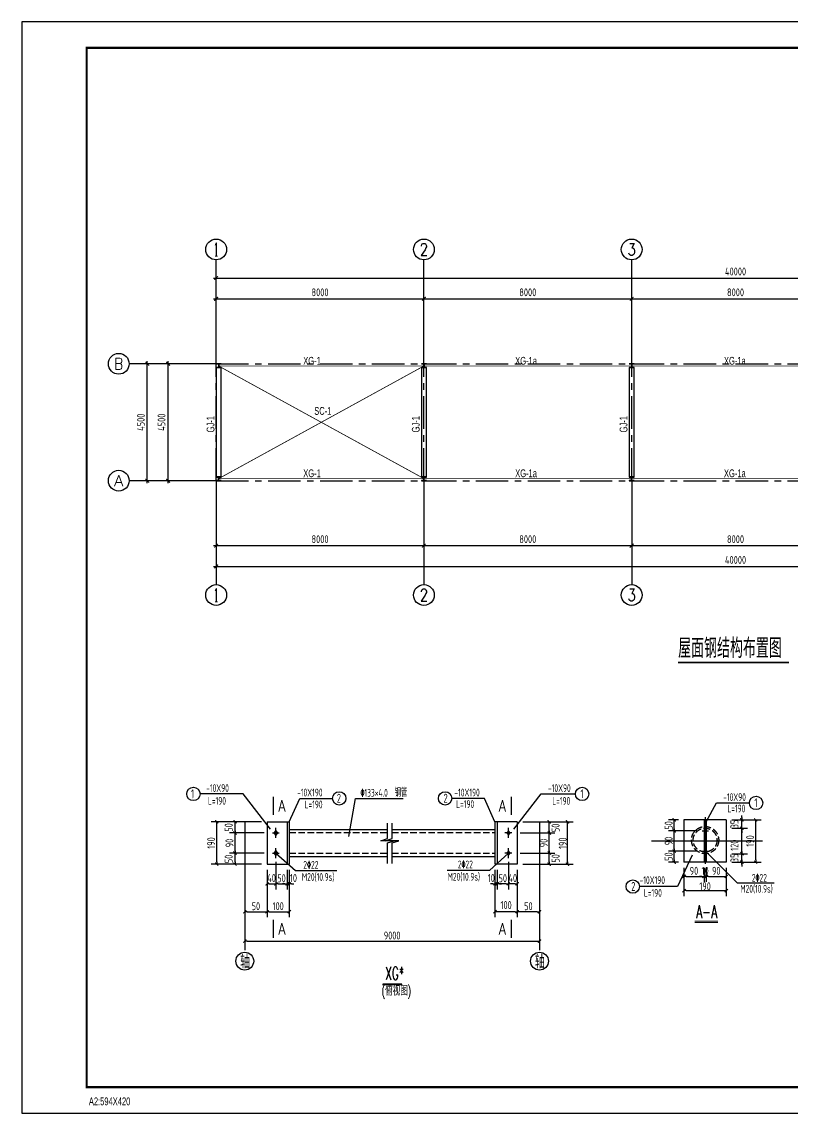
# Model space of a CAD drawing. Extents: x -544850 to 241437, y -10347 to 32059.
# Drawn here: x -105571 to -75907, y -10347 to 31653 of the extents above; entities that cross this region are included whole.
import ezdxf
from ezdxf.enums import TextEntityAlignment as Align

# ---------------------------------------------------------------- set-up
doc = ezdxf.new("R2010")
doc.units = 0
doc.header["$LTSCALE"] = 1000
for name, pattern in [('ACAD_ISO04W100', [30.5, 24, -3, 0.5, -3]), ('CENTER', [2, 1.25, -0.25, 0.25, -0.25]), ('DASH', [0.35, 0.25, -0.1])]:
    doc.linetypes.add(name, pattern=pattern)
doc.layers.get('0').update_dxf_attribs({"linetype": 'CONTINUOUS'})
doc.layers.get('Defpoints').update_dxf_attribs({"linetype": 'CONTINUOUS'})
for name, color, linetype in [('0-xg', 6, 'CONTINUOUS'), ('0-zhu', 2, 'CONTINUOUS'), ('ADIM', 3, 'CONTINUOUS'), ('AXIS', 253, 'CENTER'), ('AXIS_DIM', 3, 'CONTINUOUS'), ('DIM', 3, 'CONTINUOUS'), ('DIM_SYMB', 3, 'CONTINUOUS'), ('PUB_TEXT', 7, 'CONTINUOUS'), ('TEXT', 7, 'CONTINUOUS'), ('THICK', 6, 'CONTINUOUS'), ('THIN', 7, 'CONTINUOUS'), ('图框(锁住)', 7, 'CONTINUOUS'), ('支撑', 2, 'CONTINUOUS'), ('梁__虚线', 4, 'DASH')]:
    doc.layers.add(name, color=color, linetype=linetype)
doc.styles.add('_TCH_AXIS', font='COMPLEX', dxfattribs={"bigfont": 'GBCBIG'})
doc.styles.add('DIM_FONT', font='SIMPLEX', dxfattribs={"width": 0.7, "bigfont": 'GBCBIG'})
doc.styles.add('STYLE1', font='txt.shx', dxfattribs={"width": 0.8, "bigfont": 'hztxt.shx'})
doc.styles.add('TSSD_Dimension', font='tssdeng.shx', dxfattribs={"width": 0.7, "bigfont": 'hztxt.shx'})
doc.styles.add('TSSD_NORM', font='tssdeng.shx', dxfattribs={"bigfont": 'hztxt.shx'})
doc.styles.add('天和', font='天和字符.shx', dxfattribs={"width": 0.7, "bigfont": '天和汉字.shx'})
doc.dimstyles.new('TSSD_100_100', dxfattribs={"dimtxt": 300, "dimasz": 100, "dimexe": 100, "dimexo": 250, "dimgap": 100, "dimtad": 1, "dimdec": 0, "dimzin": 0, "dimdsep": 46, "dimtxsty": 'TSSD_Dimension', "dimblk": 'ARCHTICK', "dimblk1": 'ARCHTICK', "dimblk2": 'ARCHTICK', "dimcen": 0, "dimdle": 100, "dimclrt": 7, "dimadec": 0, "dimazin": 0, "dimtfac": 1, "dimtdec": 0, "dimtix": 1, "dimtmove": 2, "dimatfit": 3, "dimldrblk": 'ARCHTICK', "dimfxl": 0, "dimtolj": 1, "dimtzin": 0, "dimarcsym": 0})

# ---------------------------------------------------------------- blocks, each defined once
blk = doc.blocks.new('_ArchTick')
at = {"color": 0, "linetype": 'ByBlock', "const_width": 0.4}
blk.add_lwpolyline([(-0.71, -0.71), (0.71, 0.71)], dxfattribs=at)
blk = doc.blocks.new('*D40')
at = {"layer": 'AXIS_DIM', "color": 0, "lineweight": -2, "transparency": 16777216}
for p, q in [((-98088, 18743), (-98088, 21893)), ((-58088, 18743), (-58088, 21893)), ((-98188, 21793), (-57988, 21793))]:
    blk.add_line(p, q, dxfattribs=at)
at = {"layer": 'Defpoints', "color": 0, "transparency": 16777216}
for p in [(-58088, 21793), (-98088, 18493), (-58088, 18493)]:
    blk.add_point(p, dxfattribs=at)
at = {"layer": 'AXIS_DIM', "color": 0, "lineweight": -2, "transparency": 16777216, "xscale": 100, "yscale": 100, "zscale": 100, "rotation": 180}
blk.add_blockref('_ArchTick', (-98088, 21793), dxfattribs=at)
at = {"layer": 'AXIS_DIM', "color": 0, "lineweight": -2, "transparency": 16777216, "xscale": 100, "yscale": 100, "zscale": 100}
blk.add_blockref('_ArchTick', (-58088, 21793), dxfattribs=at)
at = {"layer": 'AXIS_DIM', "color": 7, "transparency": 16777216, "insert": (-78088, 22043), "char_height": 300, "attachment_point": 5, "style": 'TSSD_Dimension'}
blk.add_mtext('\\A1;40000', dxfattribs=at)
blk = doc.blocks.new('*D41')
at = {"layer": 'AXIS_DIM', "color": 0, "lineweight": -2, "transparency": 16777216}
for p, q in [((-98088, 18743), (-98088, 21093)), ((-90088, 18743), (-90088, 21093)), ((-98188, 20993), (-89988, 20993))]:
    blk.add_line(p, q, dxfattribs=at)
at = {"layer": 'Defpoints', "color": 0, "transparency": 16777216}
for p in [(-90088, 20993), (-98088, 18493), (-90088, 18493)]:
    blk.add_point(p, dxfattribs=at)
at = {"layer": 'AXIS_DIM', "color": 0, "lineweight": -2, "transparency": 16777216, "xscale": 100, "yscale": 100, "zscale": 100, "rotation": 180}
blk.add_blockref('_ArchTick', (-98088, 20993), dxfattribs=at)
at = {"layer": 'AXIS_DIM', "color": 0, "lineweight": -2, "transparency": 16777216, "xscale": 100, "yscale": 100, "zscale": 100}
blk.add_blockref('_ArchTick', (-90088, 20993), dxfattribs=at)
at = {"layer": 'AXIS_DIM', "color": 7, "transparency": 16777216, "insert": (-94088, 21243), "char_height": 300, "attachment_point": 5, "style": 'TSSD_Dimension'}
blk.add_mtext('\\A1;8000', dxfattribs=at)
blk = doc.blocks.new('*D42')
at = {"layer": 'AXIS_DIM', "color": 0, "lineweight": -2, "transparency": 16777216}
for p, q in [((-90088, 18743), (-90088, 21093)), ((-82088, 18743), (-82088, 21093)), ((-90188, 20993), (-81988, 20993))]:
    blk.add_line(p, q, dxfattribs=at)
at = {"layer": 'Defpoints', "color": 0, "transparency": 16777216}
for p in [(-82088, 20993), (-90088, 18493), (-82088, 18493)]:
    blk.add_point(p, dxfattribs=at)
at = {"layer": 'AXIS_DIM', "color": 0, "lineweight": -2, "transparency": 16777216, "xscale": 100, "yscale": 100, "zscale": 100, "rotation": 180}
blk.add_blockref('_ArchTick', (-90088, 20993), dxfattribs=at)
at = {"layer": 'AXIS_DIM', "color": 0, "lineweight": -2, "transparency": 16777216, "xscale": 100, "yscale": 100, "zscale": 100}
blk.add_blockref('_ArchTick', (-82088, 20993), dxfattribs=at)
at = {"layer": 'AXIS_DIM', "color": 7, "transparency": 16777216, "insert": (-86088, 21243), "char_height": 300, "attachment_point": 5, "style": 'TSSD_Dimension'}
blk.add_mtext('\\A1;8000', dxfattribs=at)
blk = doc.blocks.new('*D43')
at = {"layer": 'AXIS_DIM', "color": 0, "lineweight": -2, "transparency": 16777216}
for p, q in [((-82088, 18743), (-82088, 21093)), ((-74088, 18743), (-74088, 21093)), ((-82188, 20993), (-73988, 20993))]:
    blk.add_line(p, q, dxfattribs=at)
at = {"layer": 'Defpoints', "color": 0, "transparency": 16777216}
for p in [(-74088, 20993), (-82088, 18493), (-74088, 18493)]:
    blk.add_point(p, dxfattribs=at)
at = {"layer": 'AXIS_DIM', "color": 0, "lineweight": -2, "transparency": 16777216, "xscale": 100, "yscale": 100, "zscale": 100, "rotation": 180}
blk.add_blockref('_ArchTick', (-82088, 20993), dxfattribs=at)
at = {"layer": 'AXIS_DIM', "color": 0, "lineweight": -2, "transparency": 16777216, "xscale": 100, "yscale": 100, "zscale": 100}
blk.add_blockref('_ArchTick', (-74088, 20993), dxfattribs=at)
at = {"layer": 'AXIS_DIM', "color": 7, "transparency": 16777216, "insert": (-78088, 21243), "char_height": 300, "attachment_point": 5, "style": 'TSSD_Dimension'}
blk.add_mtext('\\A1;8000', dxfattribs=at)
blk = doc.blocks.new('*D46')
at = {"layer": 'AXIS_DIM', "color": 0, "lineweight": -2, "transparency": 16777216}
for p, q in [((-98088, 13743), (-98088, 11393)), ((-90088, 13743), (-90088, 11393)), ((-98188, 11493), (-89988, 11493))]:
    blk.add_line(p, q, dxfattribs=at)
at = {"layer": 'Defpoints', "color": 0, "transparency": 16777216}
for p in [(-98088, 13993), (-90088, 13993), (-90088, 11493)]:
    blk.add_point(p, dxfattribs=at)
at = {"layer": 'AXIS_DIM', "color": 0, "lineweight": -2, "transparency": 16777216, "xscale": 100, "yscale": 100, "zscale": 100, "rotation": 180}
blk.add_blockref('_ArchTick', (-98088, 11493), dxfattribs=at)
at = {"layer": 'AXIS_DIM', "color": 0, "lineweight": -2, "transparency": 16777216, "xscale": 100, "yscale": 100, "zscale": 100}
blk.add_blockref('_ArchTick', (-90088, 11493), dxfattribs=at)
at = {"layer": 'AXIS_DIM', "color": 7, "transparency": 16777216, "insert": (-94088, 11743), "char_height": 300, "attachment_point": 5, "style": 'TSSD_Dimension'}
blk.add_mtext('\\A1;8000', dxfattribs=at)
blk = doc.blocks.new('*D47')
at = {"layer": 'AXIS_DIM', "color": 0, "lineweight": -2, "transparency": 16777216}
for p, q in [((-90088, 13743), (-90088, 11393)), ((-82088, 13743), (-82088, 11393)), ((-90188, 11493), (-81988, 11493))]:
    blk.add_line(p, q, dxfattribs=at)
at = {"layer": 'Defpoints', "color": 0, "transparency": 16777216}
for p in [(-90088, 13993), (-82088, 13993), (-82088, 11493)]:
    blk.add_point(p, dxfattribs=at)
at = {"layer": 'AXIS_DIM', "color": 0, "lineweight": -2, "transparency": 16777216, "xscale": 100, "yscale": 100, "zscale": 100, "rotation": 180}
blk.add_blockref('_ArchTick', (-90088, 11493), dxfattribs=at)
at = {"layer": 'AXIS_DIM', "color": 0, "lineweight": -2, "transparency": 16777216, "xscale": 100, "yscale": 100, "zscale": 100}
blk.add_blockref('_ArchTick', (-82088, 11493), dxfattribs=at)
at = {"layer": 'AXIS_DIM', "color": 7, "transparency": 16777216, "insert": (-86088, 11743), "char_height": 300, "attachment_point": 5, "style": 'TSSD_Dimension'}
blk.add_mtext('\\A1;8000', dxfattribs=at)
blk = doc.blocks.new('*D48')
at = {"layer": 'AXIS_DIM', "color": 0, "lineweight": -2, "transparency": 16777216}
for p, q in [((-82088, 13743), (-82088, 11393)), ((-74088, 13743), (-74088, 11393)), ((-82188, 11493), (-73988, 11493))]:
    blk.add_line(p, q, dxfattribs=at)
at = {"layer": 'Defpoints', "color": 0, "transparency": 16777216}
for p in [(-82088, 13993), (-74088, 13993), (-74088, 11493)]:
    blk.add_point(p, dxfattribs=at)
at = {"layer": 'AXIS_DIM', "color": 0, "lineweight": -2, "transparency": 16777216, "xscale": 100, "yscale": 100, "zscale": 100, "rotation": 180}
blk.add_blockref('_ArchTick', (-82088, 11493), dxfattribs=at)
at = {"layer": 'AXIS_DIM', "color": 0, "lineweight": -2, "transparency": 16777216, "xscale": 100, "yscale": 100, "zscale": 100}
blk.add_blockref('_ArchTick', (-74088, 11493), dxfattribs=at)
at = {"layer": 'AXIS_DIM', "color": 7, "transparency": 16777216, "insert": (-78088, 11743), "char_height": 300, "attachment_point": 5, "style": 'TSSD_Dimension'}
blk.add_mtext('\\A1;8000', dxfattribs=at)
blk = doc.blocks.new('*D51')
at = {"layer": 'AXIS_DIM', "color": 0, "lineweight": -2, "transparency": 16777216}
for p, q in [((-98088, 13743), (-98088, 10593)), ((-58088, 13743), (-58088, 10593)), ((-98188, 10693), (-57988, 10693))]:
    blk.add_line(p, q, dxfattribs=at)
at = {"layer": 'Defpoints', "color": 0, "transparency": 16777216}
for p in [(-98088, 13993), (-58088, 13993), (-58088, 10693)]:
    blk.add_point(p, dxfattribs=at)
at = {"layer": 'AXIS_DIM', "color": 0, "lineweight": -2, "transparency": 16777216, "xscale": 100, "yscale": 100, "zscale": 100, "rotation": 180}
blk.add_blockref('_ArchTick', (-98088, 10693), dxfattribs=at)
at = {"layer": 'AXIS_DIM', "color": 0, "lineweight": -2, "transparency": 16777216, "xscale": 100, "yscale": 100, "zscale": 100}
blk.add_blockref('_ArchTick', (-58088, 10693), dxfattribs=at)
at = {"layer": 'AXIS_DIM', "color": 7, "transparency": 16777216, "insert": (-78088, 10943), "char_height": 300, "attachment_point": 5, "style": 'TSSD_Dimension'}
blk.add_mtext('\\A1;40000', dxfattribs=at)
blk = doc.blocks.new('*D52')
at = {"layer": 'AXIS_DIM', "color": 0, "lineweight": -2, "transparency": 16777216}
for p, q in [((-98338, 18493), (-100040, 18493)), ((-99940, 13893), (-99940, 18593)), ((-98338, 13993), (-100040, 13993))]:
    blk.add_line(p, q, dxfattribs=at)
at = {"layer": 'Defpoints', "color": 0, "transparency": 16777216}
for p in [(-99940, 18493), (-98088, 18493), (-98088, 13993)]:
    blk.add_point(p, dxfattribs=at)
at = {"layer": 'AXIS_DIM', "color": 0, "lineweight": -2, "transparency": 16777216, "xscale": 100, "yscale": 100, "zscale": 100}
for p, rotation in [((-99940, 18493), 90), ((-99940, 13993), 270)]:
    blk.add_blockref('_ArchTick', p, dxfattribs=dict(at, rotation=rotation))
at = {"layer": 'AXIS_DIM', "color": 7, "transparency": 16777216, "insert": (-100190, 16243), "char_height": 300, "attachment_point": 5, "rotation": 90, "style": 'TSSD_Dimension'}
blk.add_mtext('\\A1;4500', dxfattribs=at)
blk = doc.blocks.new('*D53')
at = {"layer": 'AXIS_DIM', "color": 0, "lineweight": -2, "transparency": 16777216}
for p, q in [((-98338, 18493), (-100840, 18493)), ((-100740, 13893), (-100740, 18593)), ((-98338, 13993), (-100840, 13993))]:
    blk.add_line(p, q, dxfattribs=at)
at = {"layer": 'Defpoints', "color": 0, "transparency": 16777216}
for p in [(-100740, 18493), (-98088, 18493), (-98088, 13993)]:
    blk.add_point(p, dxfattribs=at)
at = {"layer": 'AXIS_DIM', "color": 0, "lineweight": -2, "transparency": 16777216, "xscale": 100, "yscale": 100, "zscale": 100}
for p, rotation in [((-100740, 18493), 90), ((-100740, 13993), 270)]:
    blk.add_blockref('_ArchTick', p, dxfattribs=dict(at, rotation=rotation))
at = {"layer": 'AXIS_DIM', "color": 7, "transparency": 16777216, "insert": (-100990, 16243), "char_height": 300, "attachment_point": 5, "rotation": 90, "style": 'TSSD_Dimension'}
blk.add_mtext('\\A1;4500', dxfattribs=at)
blk = doc.blocks.new('FDTERTER')
at = {"layer": '图框(锁住)', "color": 3, "linetype": 'Continuous'}
for p, q in [((59385, 41988), (-15, 41988)), ((-15, 41988), (-15, -12)), ((-15, -12), (59385, -12))]:
    blk.add_line(p, q, dxfattribs=at)
at = {"layer": '图框(锁住)', "linetype": 'Continuous', "const_width": 80}
blk.add_lwpolyline([(58385, 39888), (58385, 40988), (2485, 40988), (2485, 988), (58385, 988)], close=True, dxfattribs=at)
at = {"layer": '图框(锁住)', "color": 3, "linetype": 'Continuous', "style": '天和', "width": 0.7}
blk.add_text('A2:594X420', height=300, dxfattribs=at).set_placement((2567, 292))
blk = doc.blocks.new('_TSDBK')
blk.add_line((-1, 0), (0, 0))
at = {"const_width": 0.5}
blk.add_lwpolyline([(-0.7, -0.7), (0.7, 0.7)], dxfattribs=at)
blk = doc.blocks.new('A$C59744BDE')
at = {"layer": 'ADIM', "linetype": 'ByBlock'}
for p, q in [((0.75, 1.95), (0, 0.97)), ((0, 0.97), (0.75, 0)), ((1.5, 0.97), (0.75, 1.95)), ((0.75, 0), (1.5, 0.97))]:
    blk.add_line(p, q, dxfattribs=at)

msp = doc.modelspace()

# ---------------------------------------------------------------- hatches: boundary and pattern name
at = {"layer": 'PUB_TEXT'}
h = msp.add_hatch(color=256, dxfattribs=at)
h.paths.add_polyline_path([(-95784.9, 522.2), (-95784.9, 438.5), (-95720.6, 438.5)])
h.paths.add_polyline_path([(-95784.9, 522.2), (-95849.2, 438.5), (-95784.9, 438.5)])
h.paths.add_polyline_path([(-95720.6, 438.5), (-95784.9, 438.5), (-95784.9, 354.9)])
h.paths.add_polyline_path([(-95784.9, 438.5), (-95849.2, 438.5), (-95784.9, 354.9)])
h = msp.add_hatch(color=256, dxfattribs=at)
h.paths.add_polyline_path([(-86837.3, 522.2), (-86837.3, 438.5), (-86773, 438.5)])
h.paths.add_polyline_path([(-86773, 438.5), (-86837.3, 438.5), (-86837.3, 354.9)])
h.paths.add_polyline_path([(-86837.3, 438.5), (-86901.6, 438.5), (-86837.3, 354.9)])
h.paths.add_polyline_path([(-86837.3, 522.2), (-86901.6, 438.5), (-86837.3, 438.5)])
h = msp.add_hatch(color=256, dxfattribs=at)
h.paths.add_polyline_path([(-95784.9, -335.5), (-95784.9, -419.1), (-95746.9, -369.7)])
h.paths.add_polyline_path([(-95720.6, -335.5), (-95784.9, -335.5), (-95746.9, -369.7)])
h.paths.add_polyline_path([(-95784.9, -251.8), (-95784.9, -335.5), (-95720.6, -335.5)])
h.paths.add_polyline_path([(-95784.9, -251.8), (-95849.2, -335.5), (-95784.9, -335.5)])
h.paths.add_polyline_path([(-95784.9, -335.5), (-95849.2, -335.5), (-95784.9, -419.1)])
h = msp.add_hatch(color=256, dxfattribs=at)
h.paths.add_polyline_path([(-86837.3, -251.8), (-86837.3, -335.5), (-86773, -335.5)])
h.paths.add_polyline_path([(-86773, -335.5), (-86837.3, -335.5), (-86837.3, -419.1)])
h.paths.add_polyline_path([(-86837.3, -335.5), (-86874.9, -370.1), (-86837.3, -419.1)])
h.paths.add_polyline_path([(-86837.3, -335.5), (-86901.6, -335.5), (-86874.9, -370.1)])
h.paths.add_polyline_path([(-86837.3, -251.8), (-86901.6, -335.5), (-86837.3, -335.5)])

# ---------------------------------------------------------------- linework, layer by layer
for centre in [(-96985.7, -4496.2), (-85636.5, -4496.2)]:
    msp.add_circle(centre, 343.1)
at = {"layer": '0-xg'}
for p, q in [((-98087.7, 18343.4), (-98087.7, 14143.4)), ((-97893.7, 14143.4), (-97893.7, 18343.4)), ((-90184.7, 18343.4), (-90184.7, 14143.4)), ((-89990.7, 14143.4), (-89990.7, 18343.4)), ((-82184.7, 18343.4), (-82184.7, 14143.4)), ((-81990.7, 14143.4), (-81990.7, 18343.4))]:
    msp.add_line(p, q, dxfattribs=at)
at = {"layer": '0-xg', "linetype": 'ACAD_ISO04W100', "ltscale": 0.05, "const_width": 30}
for points in [[(-97987.7, 14075), (-90090.7, 18407.1)], [(-97987.7, 18404.9), (-58181.7, 18404.9)], [(-97987.7, 18404.9), (-90090.7, 14075)], [(-97987.7, 14075), (-58181.7, 14075)]]:
    msp.add_lwpolyline(points, dxfattribs=at)
at = {"layer": '0-zhu'}
for p, q in [((-98087.7, 18493.4), (-97893.7, 18493.4)), ((-98087.7, 18484.4), (-98087.7, 18493.4)), ((-97893.7, 18484.4), (-98087.7, 18484.4)), ((-97993.7, 18484.4), (-97993.7, 18352.4)), ((-97987.7, 18484.4), (-97987.7, 18352.4)), ((-97893.7, 18493.4), (-97893.7, 18484.4)), ((-90184.7, 18493.4), (-89990.7, 18493.4)), ((-90184.7, 18484.4), (-90184.7, 18493.4)), ((-89990.7, 18484.4), (-90184.7, 18484.4)), ((-90090.7, 18484.4), (-90090.7, 18352.4)), ((-90084.7, 18484.4), (-90084.7, 18352.4)), ((-89990.7, 18493.4), (-89990.7, 18484.4)), ((-82184.7, 18493.4), (-81990.7, 18493.4)), ((-82184.7, 18484.4), (-82184.7, 18493.4)), ((-81990.7, 18484.4), (-82184.7, 18484.4)), ((-82090.7, 18484.4), (-82090.7, 18352.4)), ((-82084.7, 18484.4), (-82084.7, 18352.4)), ((-81990.7, 18493.4), (-81990.7, 18484.4)), ((-98087.7, 18352.4), (-97893.7, 18352.4)), ((-98087.7, 18343.4), (-98087.7, 18352.4)), ((-97893.7, 18343.4), (-98087.7, 18343.4)), ((-97893.7, 18352.4), (-97893.7, 18343.4)), ((-90184.7, 18352.4), (-89990.7, 18352.4)), ((-90184.7, 18343.4), (-90184.7, 18352.4)), ((-89990.7, 18343.4), (-90184.7, 18343.4)), ((-89990.7, 18352.4), (-89990.7, 18343.4)), ((-82184.7, 18352.4), (-81990.7, 18352.4)), ((-82184.7, 18343.4), (-82184.7, 18352.4)), ((-81990.7, 18343.4), (-82184.7, 18343.4)), ((-81990.7, 18352.4), (-81990.7, 18343.4)), ((-97893.7, 14143.4), (-98087.7, 14143.4)), ((-98087.7, 14143.4), (-98087.7, 14134.4)), ((-98087.7, 14134.4), (-97893.7, 14134.4)), ((-97893.7, 14002.4), (-98087.7, 14002.4)), ((-98087.7, 14002.4), (-98087.7, 13993.4)), ((-98087.7, 13993.4), (-97893.7, 13993.4)), ((-97993.7, 14002.4), (-97993.7, 14134.4)), ((-97987.7, 14002.4), (-97987.7, 14134.4)), ((-97893.7, 14134.4), (-97893.7, 14143.4)), ((-97893.7, 13993.4), (-97893.7, 14002.4)), ((-89990.7, 14143.4), (-90184.7, 14143.4)), ((-90184.7, 14143.4), (-90184.7, 14134.4)), ((-90184.7, 14134.4), (-89990.7, 14134.4)), ((-89990.7, 14002.4), (-90184.7, 14002.4)), ((-90184.7, 14002.4), (-90184.7, 13993.4)), ((-90184.7, 13993.4), (-89990.7, 13993.4)), ((-90090.7, 14002.4), (-90090.7, 14134.4)), ((-90084.7, 14002.4), (-90084.7, 14134.4)), ((-89990.7, 14134.4), (-89990.7, 14143.4)), ((-89990.7, 13993.4), (-89990.7, 14002.4)), ((-81990.7, 14143.4), (-82184.7, 14143.4)), ((-82184.7, 14143.4), (-82184.7, 14134.4)), ((-82184.7, 14134.4), (-81990.7, 14134.4)), ((-81990.7, 14002.4), (-82184.7, 14002.4)), ((-82184.7, 14002.4), (-82184.7, 13993.4)), ((-82184.7, 13993.4), (-81990.7, 13993.4)), ((-82090.7, 14002.4), (-82090.7, 14134.4)), ((-82084.7, 14002.4), (-82084.7, 14134.4)), ((-81990.7, 14134.4), (-81990.7, 14143.4)), ((-81990.7, 13993.4), (-81990.7, 14002.4))]:
    msp.add_line(p, q, dxfattribs=at)
at = {"layer": 'ADIM'}
for p, q in [((-97049.8, 1938.2), (-98707.8, 1938.2)), ((-96001.3, 578.4), (-97049.8, 1938.2)), ((-95270.3, 865.3), (-94862.1, 1767.9)), ((-94862.1, 1767.9), (-93607.2, 1767.9)), ((-92980.2, 301.8), (-92720.8, 1767.1)), ((-92720.8, 1767.1), (-90883, 1767.1)), ((-87760.1, 1767.9), (-89014.9, 1767.9)), ((-87351.9, 865.3), (-87760.1, 1767.9)), ((-86620.9, 578.4), (-85572.4, 1938.2)), ((-85572.4, 1938.2), (-84254.2, 1938.2)), ((-79224.3, 868.1), (-78826.4, 1591)), ((-78826.4, 1591), (-77556.9, 1591)), ((-79371, 515.2), (-79131.5, 515.2)), ((-79303.1, 566.6), (-79217.4, 566.6)), ((-79303.1, 429.4), (-79217.4, 429.4)), ((-95784.9, -335.5), (-95037.5, -1007.9)), ((-86837.3, -335.5), (-87567.5, -1007.9)), ((-79764, -413.9), (-80319.9, -1626.1)), ((-79377.7, -258.9), (-79145, -258.9)), ((-79303.1, -173.1), (-79217.4, -173.1)), ((-79303.1, -344.6), (-79217.4, -344.6)), ((-79217.4, -294.3), (-78024, -1488)), ((-95037.5, -1007.9), (-93437.6, -1007.9)), ((-87567.5, -1007.9), (-89189.8, -1007.9)), ((-80319.9, -1626.1), (-81787.7, -1626.1)), ((-78024, -1488), (-76603.8, -1488))]:
    msp.add_line(p, q, dxfattribs=at)
for centre in [(-98965.1, 1938.2), (-83996.9, 1938.2), (-93349.9, 1767.9), (-89272.3, 1767.9), (-77299.6, 1591), (-82045, -1626.1)]:
    msp.add_circle(centre, 257.3, dxfattribs=at)
at = {"layer": 'AXIS'}
for p, q in [((-98087.7, 13993.4), (-98087.7, 18493.4)), ((-98087.7, 18493.4), (-58087.7, 18493.4)), ((-90087.7, 13993.4), (-90087.7, 18493.4)), ((-82087.7, 13993.4), (-82087.7, 18493.4)), ((-98087.7, 13993.4), (-58087.7, 13993.4))]:
    msp.add_line(p, q, dxfattribs=at)
at = {"layer": 'AXIS', "ltscale": 1000}
msp.add_line((-79260.3, 1043.3), (-79260.3, -752.7), dxfattribs=at)
at = {"layer": 'AXIS_DIM'}
for p, q in [((-98087.7, 18493.4), (-98087.7, 22493.4)), ((-90087.7, 18493.4), (-90087.7, 22493.4)), ((-82087.7, 18493.4), (-82087.7, 22493.4)), ((-98087.7, 18493.4), (-101439.6, 18493.4)), ((-98087.7, 13993.4), (-101439.6, 13993.4)), ((-98087.7, 13993.4), (-98087.7, 9993.4)), ((-90087.7, 13993.4), (-90087.7, 9993.4)), ((-82087.7, 13993.4), (-82087.7, 9993.4))]:
    msp.add_line(p, q, dxfattribs=at)
for centre in [(-98087.7, 22893.4), (-90087.7, 22893.4), (-82087.7, 22893.4), (-101839.6, 18493.4), (-101839.6, 13993.4), (-98087.7, 9593.4), (-90087.7, 9593.4), (-82087.7, 9593.4)]:
    msp.add_circle(centre, 400, dxfattribs=at)
at = {"layer": 'DIM'}
for p, q in [((-97216.2, 865.3), (-98281, 865.3)), ((-96342.4, 865.3), (-97575.3, 865.3)), ((-96985.7, 865.3), (-96985.7, -4079.6)), ((-86279.8, 865.3), (-85046.8, 865.3)), ((-85636.5, 865.3), (-85636.5, -4079.6)), ((-85406, 865.3), (-84341.2, 865.3)), ((-80289.5, 942.8), (-80665.3, 942.8)), ((-80450.9, 600.9), (-80450.9, 857)), ((-78231, 942.8), (-77628.5, 942.8)), ((-78231, 942.8), (-77098.6, 942.8)), ((-77842.9, 1028.6), (-77842.9, 1114.4)), ((-77842.9, 617.6), (-77842.9, 942.8)), ((-77313, -601), (-77313, 857)), ((-98066.6, -678.5), (-98066.6, 779.5)), ((-96234.6, 436.4), (-97575.3, 436.4)), ((-96234.6, 436.4), (-97575.3, 436.4)), ((-97360.9, 522.2), (-97360.9, 779.5)), ((-86387.6, 436.4), (-85046.8, 436.4)), ((-86387.6, 436.4), (-85046.8, 436.4)), ((-85261.3, 522.2), (-85261.3, 779.5)), ((-84555.6, -678.5), (-84555.6, 779.5)), ((-79585.4, 515.2), (-80665.3, 515.2)), ((-79585.4, 515.2), (-80665.3, 515.2)), ((-80450.9, -173.1), (-80450.9, 429.4)), ((-78231, 617.6), (-77628.5, 617.6)), ((-78231, 617.6), (-77628.5, 617.6)), ((-77842.9, 531.9), (-77842.9, 446.1)), ((-77842.9, -601), (-77842.9, 531.9)), ((-97360.9, -249.7), (-97360.9, 350.7)), ((-85261.3, -249.7), (-85261.3, 350.7)), ((-81328.7, 128), (-77050.7, 128)), ((-96234.6, -335.5), (-97575.3, -335.5)), ((-96234.6, -335.5), (-97575.3, -335.5)), ((-86387.6, -335.5), (-85046.8, -335.5)), ((-86387.6, -335.5), (-85046.8, -335.5)), ((-79592.1, -258.9), (-80665.3, -258.9)), ((-79592.1, -258.9), (-80665.3, -258.9)), ((-80450.9, -601), (-80450.9, -344.6)), ((-78231, -360.9), (-77628.5, -360.9)), ((-77842.9, -275.1), (-77842.9, -189.3)), ((-77842.9, -686.8), (-77842.9, -360.9)), ((-97216.2, -764.3), (-98281, -764.3)), ((-96342.4, -764.3), (-97575.3, -764.3)), ((-97360.9, -678.5), (-97360.9, -421.2)), ((-95784.9, -670.5), (-95784.9, -1736.4)), ((-95784.9, -670.5), (-95784.9, -1736.4)), ((-86837.3, -670.5), (-86837.3, -1736.4)), ((-86837.3, -670.5), (-86837.3, -1736.4)), ((-86279.8, -764.3), (-85046.8, -764.3)), ((-85406, -764.3), (-84341.2, -764.3)), ((-85261.3, -678.5), (-85261.3, -421.2)), ((-80289.5, -686.8), (-80665.3, -686.8)), ((-78231, -686.8), (-77628.5, -686.8)), ((-78231, -686.8), (-77628.5, -686.8)), ((-78231, -686.8), (-77098.6, -686.8)), ((-77842.9, -772.6), (-77842.9, -858.3)), ((-96128, -978.7), (-96128, -1736.4)), ((-95356, -978.7), (-95356, -1736.4)), ((-95356, -978.7), (-95356, -1736.4)), ((-95270.3, -978.7), (-95270.3, -1736.4)), ((-87351.9, -978.7), (-87351.9, -1736.4)), ((-87266.1, -978.7), (-87266.1, -1736.4)), ((-87266.1, -978.7), (-87266.1, -1736.4)), ((-86494.2, -978.7), (-86494.2, -1736.4)), ((-80075.1, -901.2), (-80075.1, -1449.5)), ((-80075.1, -1132.8), (-80075.1, -1998.4)), ((-79989.3, -1235.1), (-79388.9, -1235.1)), ((-79388.9, -1235.1), (-79474.7, -1235.1)), ((-79303.1, -901.2), (-79303.1, -1449.5)), ((-79303.1, -901.2), (-79303.1, -1449.5)), ((-79303.1, -1235.1), (-79217.4, -1235.1)), ((-79217.4, -901.2), (-79217.4, -1449.5)), ((-79217.4, -901.2), (-79217.4, -1449.5)), ((-79131.6, -1235.1), (-79045.8, -1235.1)), ((-79131.6, -1235.1), (-78531.2, -1235.1)), ((-78445.5, -901.2), (-78445.5, -1449.5)), ((-78445.5, -1132.8), (-78445.5, -1998.4)), ((-96985.7, -1473.9), (-96985.7, -2810.1)), ((-96128, -1398.9), (-96128, -2810.1)), ((-96128, -1398.9), (-96128, -2810.1)), ((-96042.2, -1521.9), (-95870.7, -1521.9)), ((-95699.1, -1521.9), (-95441.8, -1521.9)), ((-95441.8, -1521.9), (-95527.6, -1521.9)), ((-95356, -1521.9), (-95270.3, -1521.9)), ((-95270.3, -1398.9), (-95270.3, -2810.1)), ((-95184.5, -1521.9), (-95098.7, -1521.9)), ((-87437.7, -1521.9), (-87523.4, -1521.9)), ((-87351.9, -1398.9), (-87351.9, -2810.1)), ((-87266.1, -1521.9), (-87351.9, -1521.9)), ((-86923.1, -1521.9), (-87180.4, -1521.9)), ((-87180.4, -1521.9), (-87094.6, -1521.9)), ((-86580, -1521.9), (-86751.5, -1521.9)), ((-86494.2, -1398.9), (-86494.2, -2810.1)), ((-86494.2, -1398.9), (-86494.2, -2810.1)), ((-85636.5, -1473.9), (-85636.5, -2810.1)), ((-79989.3, -1783.9), (-78531.2, -1783.9)), ((-96899.9, -2595.7), (-96213.7, -2595.7)), ((-96042.2, -2595.7), (-95356, -2595.7)), ((-86580, -2595.7), (-87266.1, -2595.7)), ((-85722.3, -2595.7), (-86408.4, -2595.7)), ((-96985.7, -3274.5), (-96985.7, -3938.7)), ((-85636.5, -3274.5), (-85636.5, -3938.7)), ((-96899.9, -3724.3), (-85722.3, -3724.3))]:
    msp.add_line(p, q, dxfattribs=at)
at = {"layer": 'DIM_SYMB', "const_width": 70, "elevation": -400}
msp.add_lwpolyline([(-80298.4, 6994.4), (-76035.5, 6994.4)], dxfattribs=at)
at = {"layer": 'THICK', "linetype": 'Continuous'}
for p, q in [((-79303.1, 515.2), (-79217.4, 515.2)), ((-79303.1, -258.9), (-79217.4, -258.9))]:
    msp.add_line(p, q, dxfattribs=at)
at = {"layer": 'THICK', "linetype": 'Continuous', "const_width": 22.6}
for points in [[(-79660.3, -2949.6), (-78765.7, -2949.6)], [(-91681.5, -5347.1), (-90926.8, -5347.1)]]:
    msp.add_lwpolyline(points, dxfattribs=at)
at = {"layer": 'THIN', "color": 6}
for p, q in [((-95897, 1821.4), (-95897, 1135.3)), ((-86725.2, 1821.4), (-86725.2, 1135.3)), ((-95897, -2912.3), (-95897, -3598.5)), ((-86725.2, -2912.3), (-86725.2, -3598.5))]:
    msp.add_line(p, q, dxfattribs=at)
at = {"layer": 'THIN'}
for p, q in [((-96128, 865.3), (-96128, -764.3)), ((-96128, 865.3), (-96128, -764.3)), ((-96128, 865.3), (-95356, 865.3)), ((-95356, 865.3), (-95356, -764.3)), ((-95356, 865.3), (-95270.3, 865.3)), ((-95270.3, 865.3), (-95270.3, -764.3)), ((-87351.9, 865.3), (-87351.9, -764.3)), ((-87266.1, 865.3), (-87351.9, 865.3)), ((-87266.1, 865.3), (-87266.1, -764.3)), ((-86494.2, 865.3), (-87266.1, 865.3)), ((-86494.2, 865.3), (-86494.2, -764.3)), ((-86494.2, 865.3), (-86494.2, -764.3)), ((-80075.1, 942.8), (-80075.1, -686.8)), ((-78445.5, 942.8), (-80075.1, 942.8)), ((-79303.1, 942.8), (-79303.1, -686.8)), ((-79217.4, 942.8), (-79217.4, -686.8)), ((-78445.5, 942.8), (-78445.5, -686.8)), ((-95913.5, 438.5), (-95656.2, 438.5)), ((-95784.9, 245.6), (-95784.9, 631.5)), ((-95270.3, 565.1), (-91489.5, 565.1)), ((-91489.5, 222.1), (-91489.5, 813.1)), ((-91312.7, 222.1), (-91312.7, 813.1)), ((-91312.7, 565.1), (-87351.9, 565.1)), ((-86708.6, 438.5), (-86965.9, 438.5)), ((-86837.3, 245.6), (-86837.3, 631.5)), ((-91746.8, 136.4), (-91489.5, 222.1)), ((-91232.2, 136.4), (-91746.8, 136.4)), ((-91570, 136.4), (-91312.7, 222.1)), ((-91055.4, 136.4), (-91570, 136.4)), ((-91489.5, 50.6), (-91232.2, 136.4)), ((-91489.5, -741.7), (-91489.5, 50.6)), ((-91312.7, 50.6), (-91055.4, 136.4)), ((-91312.7, -741.7), (-91312.7, 50.6)), ((-95913.5, -335.5), (-95656.2, -335.5)), ((-95784.9, -528.5), (-95784.9, -142.5)), ((-86708.6, -335.5), (-86965.9, -335.5)), ((-86837.3, -528.5), (-86837.3, -142.5)), ((-96128, -764.3), (-95356, -764.3)), ((-95356, -764.3), (-95270.3, -764.3)), ((-95270.3, -464.1), (-91489.5, -464.1)), ((-91312.7, -464.1), (-87351.9, -464.1)), ((-87266.1, -764.3), (-87351.9, -764.3)), ((-86494.2, -764.3), (-87266.1, -764.3)), ((-78445.5, -686.8), (-80075.1, -686.8))]:
    msp.add_line(p, q, dxfattribs=at)
at = {"layer": 'THIN', "linetype": 'Continuous'}
msp.add_line((-79660.3, -2999.7), (-78765.7, -2999.7), dxfattribs=at)
msp.add_lwpolyline([(-91681.5, -5397.2), (-90926.8, -5397.2)], dxfattribs=at)
at = {"layer": '梁__虚线'}
for p, q in [((-95270.3, 457), (-91489.5, 457)), ((-91312.7, 457), (-87351.9, 457)), ((-95270.3, -339), (-91489.5, -339)), ((-91312.7, -339), (-87351.9, -339))]:
    msp.add_line(p, q, dxfattribs=at)
for radius in [523.2, 457.9]:
    msp.add_circle((-79260.3, 162.3), radius, dxfattribs=at)

# ---------------------------------------------------------------- block references
at = {"linetype": 'Continuous'}
msp.add_blockref('FDTERTER', (-105556.1, -10334.8), dxfattribs=at)
at = {"layer": 'ADIM', "linetype": 'ByBlock', "yscale": 85.76878251260709, "zscale": 85.76878251254391}
for p, xscale in [((-95720.6, 354.9), -85.76878251240123), ((-86901.6, 354.9), 85.76878251240123), ((-95720.6, -419.1), -85.76878251240123), ((-86901.6, -419.1), 85.76878251240123)]:
    msp.add_blockref('A$C59744BDE', p, dxfattribs=dict(at, xscale=xscale))
at = {"layer": 'DIM', "yscale": 85.76878251260709, "zscale": 85.76878251254391}
for p, xscale, rotation in [((-98066.6, 865.3), 85.76878251260709, 90), ((-97360.9, 865.3), 85.76878251260709, 90), ((-85261.3, 865.3), 85.76878251260709, 90), ((-84555.6, 865.3), 85.76878251260709, 90), ((-80450.9, 942.8), 85.76878251260709, 90), ((-77842.9, 942.8), 85.76878251260709, 270), ((-77313, 942.8), 85.76878251260709, 90), ((-97360.9, 436.4), 85.76878251260709, 270), ((-97360.9, 436.4), 85.76878251260709, 90), ((-85261.3, 436.4), 85.76878251260709, 270), ((-85261.3, 436.4), 85.76878251260709, 90), ((-80450.9, 515.2), 85.76878251260709, 270), ((-80450.9, 515.2), 85.76878251260709, 90), ((-77842.9, 617.6), 85.76878251260709, 90), ((-77842.9, 617.6), 85.76878251260709, 90), ((-97360.9, -335.5), 85.76878251260709, 270), ((-97360.9, -335.5), 85.76878251260709, 90), ((-85261.3, -335.5), 85.76878251260709, 270), ((-85261.3, -335.5), 85.76878251260709, 90), ((-80450.9, -258.9), 85.76878251260709, 270), ((-80450.9, -258.9), 85.76878251260709, 90), ((-77842.9, -360.9), 85.76878251260709, 270), ((-98066.6, -764.3), 85.76878251260709, 270), ((-97360.9, -764.3), 85.76878251260709, 270), ((-85261.3, -764.3), 85.76878251260709, 270), ((-84555.6, -764.3), 85.76878251260709, 270), ((-80450.9, -686.8), 85.76878251260709, 270), ((-77842.9, -686.8), 85.76878251260709, 270), ((-77842.9, -686.8), 85.76878251260709, 90), ((-77313, -686.8), 85.76878251260709, 270), ((-80075.1, -1235.1), 85.76878251240123, 180), ((-79217.4, -1235.1), 85.76878251240123, 180), ((-79217.4, -1235.1), 85.76878251240123, 180), ((-96128, -1521.9), 85.76878251240123, 180), ((-95784.9, -1521.9), 85.76878251240123, 180), ((-95270.3, -1521.9), 85.76878251240123, 180), ((-87266.1, -1521.9), 85.76878251240123, 180), ((-87266.1, -1521.9), 85.76878251240123, 180), ((-86837.3, -1521.9), 85.76878251240123, 180), ((-80075.1, -1783.9), 85.76878251240123, 180), ((-96985.7, -2595.7), 85.76878251240123, 180), ((-96128, -2595.7), 85.76878251240123, 180), ((-87351.9, -2595.7), 85.76878251240123, 180), ((-86494.2, -2595.7), 85.76878251240123, 180), ((-96985.7, -3724.3), 85.76878251240123, 180)]:
    msp.add_blockref('_TSDBK', p, dxfattribs=dict(at, xscale=xscale, rotation=rotation))
at = {"layer": 'DIM', "xscale": 85.76878251240123, "yscale": 85.76878251260709, "zscale": 85.76878251254391}
for p in [(-79303.1, -1235.1), (-79303.1, -1235.1), (-78445.5, -1235.1), (-95784.9, -1521.9), (-95356, -1521.9), (-95356, -1521.9), (-87351.9, -1521.9), (-86837.3, -1521.9), (-86494.2, -1521.9), (-78445.5, -1783.9), (-96128, -2595.7), (-95270.3, -2595.7), (-86494.2, -2595.7), (-85636.5, -2595.7), (-85636.5, -3724.3)]:
    msp.add_blockref('_TSDBK', p, dxfattribs=at)

# ---------------------------------------------------------------- texts
at = {"style": 'STYLE1', "width": 0.6}
for s, height, p in [('A-A', 501.17, (-79600.5, -2840.1)), ('XG*', 501.17, (-91580.3, -5218.2)), ('(俯视图)', 359.44, (-91711.6, -5821.2))]:
    msp.add_text(s, height=height, dxfattribs=at).set_placement(p)
at = {"layer": 'AXIS_DIM', "style": '_TCH_AXIS'}
for s, height, p, p2 in [('1', 514.7, (-98198, 22636.1), (-97977.4, 22636.1)), ('2', 465.9, (-90243, 22660.5), (-89932.4, 22660.5)), ('3', 465.9, (-82243, 22660.5), (-81932.4, 22660.5)), ('B', 435.3, (-102015.8, 18275.8), (-101663.4, 18275.8)), ('A', 425.2, (-102021.8, 13780.8), (-101657.4, 13780.8)), ('1', 514.7, (-98198, 9336.1), (-97977.4, 9336.1)), ('2', 465.9, (-90243, 9360.5), (-89932.4, 9360.5)), ('3', 465.9, (-82243, 9360.5), (-81932.4, 9360.5))]:
    msp.add_text(s, height=height, dxfattribs=at).set_placement(p, p2, align=Align.FIT)
at = {"layer": 'DIM', "color": 7, "char_height": 307.95, "attachment_point": 5, "rotation": 90, "style": 'TSSD_Dimension'}
for s, insert in [('\\A1;50', (-80665.3, 729)), ('\\A1;35', (-78129, 780.2)), ('\\A1;50', (-97605.3, 648.6)), ('\\A1;50', (-85016.9, 633.4)), ('\\A1;190', (-98281, 50.5)), ('\\A1;90', (-97575.3, 50.5)), ('\\A1;90', (-85475.7, 50.5)), ('\\A1;190', (-84742.7, 42.2)), ('\\A1;90', (-80665.3, 128.1)), ('\\A1;120', (-78129, -34.6)), ('\\A1;190', (-77527.5, 128)), ('\\A1;50', (-85016.9, -542.2)), ('\\A1;50', (-80665.3, -472.8)), ('\\A1;35', (-78129, -523.8)), ('\\A1;50', (-97605.3, -562.4))]:
    msp.add_mtext(s, dxfattribs=dict(at, insert=insert))
at = {"layer": 'DIM', "color": 7, "char_height": 307.95, "attachment_point": 5, "style": 'TSSD_Dimension'}
for s, insert in [('\\A1;40', (-95954.5, -1298.2)), ('\\A1;50', (-95570.5, -1307.5)), ('\\A1;10', (-95112, -1298.2)), ('\\A1;10', (-87493, -1298.2)), ('\\A1;50', (-87051.7, -1307.5)), ('\\A1;40', (-86667.7, -1298.2)), ('\\A1;90', (-79689.1, -1020.6)), ('\\A1;10', (-79260.3, -1020.6)), ('\\A1;90', (-78831.4, -1020.6)), ('\\A1;190', (-79260.3, -1615.9)), ('\\A1;50', (-96556.8, -2381.2)), ('\\A1;100', (-95699.1, -2381.2)), ('\\A1;100', (-86923.1, -2339)), ('\\A1;50', (-86065.4, -2381.2)), ('\\A1;9000', (-91311.1, -3509.8))]:
    msp.add_mtext(s, dxfattribs=dict(at, insert=insert))
at = {"layer": 'PUB_TEXT', "style": '天和', "width": 0.7}
msp.add_text('屋面钢结构布置图', height=750.42, dxfattribs=at).set_placement((-80298.4, 7173.1, -525.1))
at = {"layer": 'TEXT'}
for s, height, style, width, p in [('XG-1', 300, '天和', 0.7, (-94733.7, 18458.1)), ('XG-1a', 300, '天和', 0.7, (-86573, 18458.1)), ('XG-1a', 300, '天和', 0.7, (-78534, 18458.1)), ('SC-1', 300, '天和', 0.7, (-94310.3, 16528.6)), ('XG-1', 300, '天和', 0.7, (-94733.7, 14128.3)), ('XG-1a', 300, '天和', 0.7, (-86573, 14128.3)), ('XG-1a', 300, '天和', 0.7, (-78534, 14128.3)), ('1', 343.1, 'TSSD_NORM', 0.7, (-99056.5, 1772.5)), ('-10X90', 300.19, 'TSSD_NORM', 0.6, (-98471.6, 2012.4)), ('-10X190', 300.19, 'TSSD_NORM', 0.6, (-94969.9, 1842.1)), ('%%130133×4.0  钢管', 300.191, 'TSSD_NORM', 0.6, (-92533.7, 1831.7)), ('-10X190', 300.19, 'TSSD_NORM', 0.6, (-88915.2, 1842.1)), ('-10X90', 300.19, 'TSSD_NORM', 0.6, (-85309.1, 2012.4)), ('1', 343.1, 'TSSD_NORM', 0.7, (-84057.4, 1772.5)), ('L=190', 300.19, 'TSSD_NORM', 0.6, (-98402.1, 1522)), ('L=190', 300.19, 'TSSD_NORM', 0.6, (-94683.1, 1382.2)), ('2', 343.1, 'TSSD_NORM', 0.7, (-93441.4, 1602.2)), ('2', 343.1, 'TSSD_NORM', 0.7, (-89332.7, 1602.2)), ('L=190', 300.19, 'TSSD_NORM', 0.6, (-88846, 1398.4)), ('L=190', 300.19, 'TSSD_NORM', 0.6, (-85145.5, 1519.6)), ('-10X90', 300.19, 'TSSD_NORM', 0.6, (-78563.2, 1665.2)), ('1', 343.1, 'TSSD_NORM', 0.7, (-77360, 1425.3)), ('L=190', 300.19, 'TSSD_NORM', 0.6, (-78402.8, 1228.8)), ('2%%13022', 300.19, 'TSSD_NORM', 0.6, (-94732.3, -939.8)), ('2%%13022', 300.19, 'TSSD_NORM', 0.6, (-88782.4, -924.5)), ('M20(10.9s)', 300.19, 'TSSD_NORM', 0.6, (-94785.8, -1408.3)), ('M20(10.9s)', 300.19, 'TSSD_NORM', 0.6, (-89175.8, -1398.7)), ('-10X190', 300.19, 'TSSD_NORM', 0.6, (-81783.1, -1528.1)), ('2%%13022', 300.19, 'TSSD_NORM', 0.6, (-77461.5, -1442.6)), ('2', 343.1, 'TSSD_NORM', 0.7, (-82105.5, -1791.8)), ('M20(10.9s)', 300.19, 'TSSD_NORM', 0.6, (-77904.3, -1863)), ('L=190', 300.19, 'TSSD_NORM', 0.6, (-81617, -2020.3))]:
    msp.add_text(s, height=height, dxfattribs=dict(at, style=style, width=width)).set_placement(p)
at = {"layer": 'TEXT', "style": '天和', "width": 0.7}
for p in [(-98154.2, 15850.7), (-90251.2, 15850.7), (-82251.2, 15850.7)]:
    msp.add_text('GJ-1', height=300, rotation=90, dxfattribs=at).set_placement(p)
at = {"layer": 'TEXT', "style": 'TSSD_NORM', "width": 0.7}
for p in [(-96972.4, -4495), (-85623.3, -4495)]:
    msp.add_attdef('轴', text='', height=514.6, dxfattribs=at).set_placement(p, align=Align.MIDDLE)
at = {"layer": '支撑', "style": 'DIM_FONT', "width": 0.8}
for p in [(-95553.9, 1478.4), (-87068.2, 1478.4), (-95553.9, -3255.4), (-87068.2, -3255.4)]:
    msp.add_text('A', height=428.8, dxfattribs=at).set_placement(p, align=Align.MIDDLE)

# ---------------------------------------------------------------- dimensions: what is measured, and where the dimension line sits
at = {"layer": 'AXIS_DIM'}
for p1, p2, distance, picture, middle in [((-98087.7, 18493.4), (-58087.7, 18493.4), 3300, '*D40', (-78087.7, 22043.4)), ((-98087.7, 18493.4), (-90087.7, 18493.4), 2500, '*D41', (-94087.7, 21243.4)), ((-90087.7, 18493.4), (-82087.7, 18493.4), 2500, '*D42', (-86087.7, 21243.4)), ((-82087.7, 18493.4), (-74087.7, 18493.4), 2500, '*D43', (-78087.7, 21243.4)), ((-98087.7, 13993.4), (-98087.7, 18493.4), 2651.9, '*D53', (-100989.6, 16243.4)), ((-98087.7, 13993.4), (-98087.7, 18493.4), 1851.9, '*D52', (-100189.6, 16243.4)), ((-98087.7, 13993.4), (-90087.7, 13993.4), -2500, '*D46', (-94087.7, 11743.4)), ((-98087.7, 13993.4), (-58087.7, 13993.4), -3300, '*D51', (-78087.7, 10943.4)), ((-90087.7, 13993.4), (-82087.7, 13993.4), -2500, '*D47', (-86087.7, 11743.4)), ((-82087.7, 13993.4), (-74087.7, 13993.4), -2500, '*D48', (-78087.7, 11743.4))]:
    dim = msp.add_aligned_dim(p1=p1, p2=p2, distance=distance, dimstyle='TSSD_100_100', dxfattribs=at)
    dim.commit()
    dim.dimension.update_dxf_attribs({"geometry": picture, "text_midpoint": middle})

doc.saveas('drawing.dxf')
